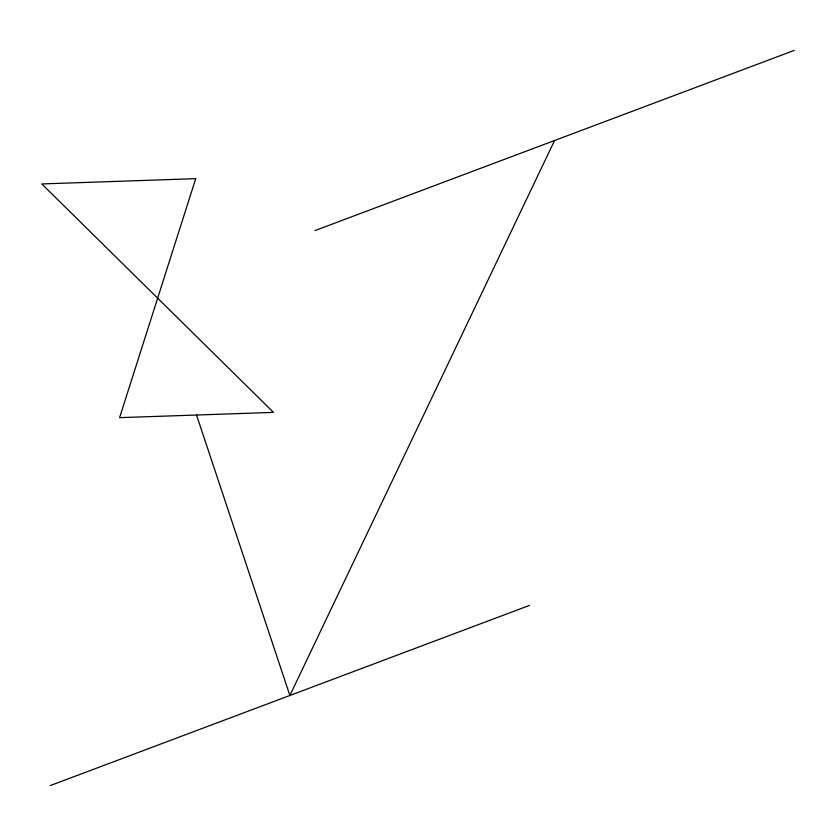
<?xml version="1.0" encoding="UTF-8"?>
<svg xmlns="http://www.w3.org/2000/svg" width="836" height="836" viewBox="0 0 836 836"><rect width="100%" height="100%" fill="white"/><g stroke="black" fill="none" stroke-linecap="round" stroke-linejoin="round"><path stroke-width="1.25" d="M554.561 140.511L289.873 695.489L196.533 415.022M314.911 230.611L794.2 50.411M50.223 785.589L529.512 605.389M195.718 178.664L119.579 417.655L273.487 412.388L41.8 183.941L195.718 178.664"/></g></svg>
